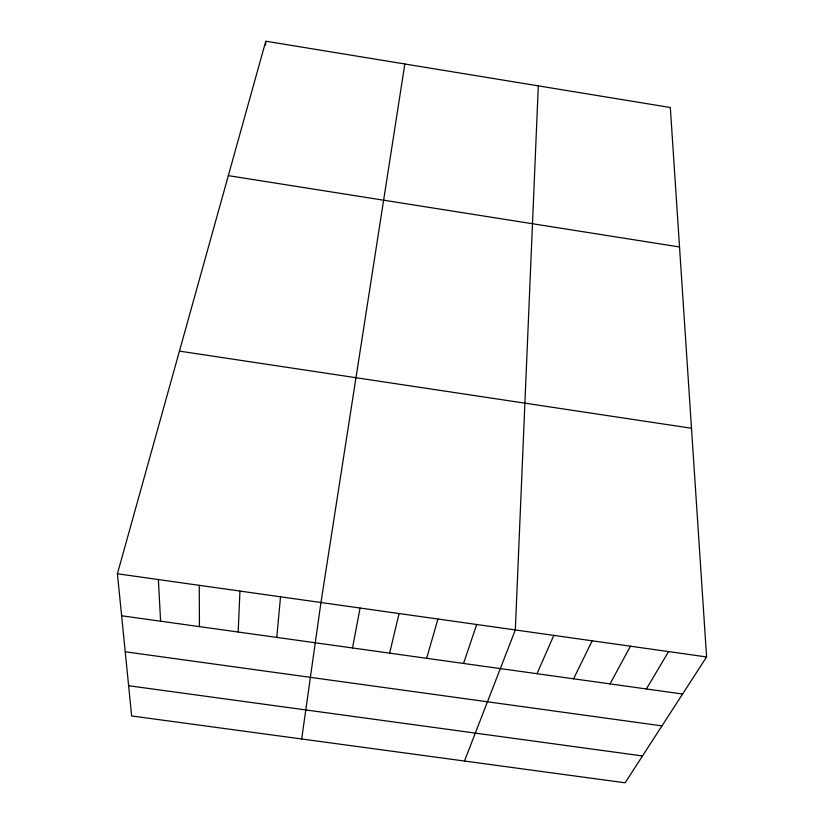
<?xml version="1.0" encoding="UTF-8"?>
<svg xmlns="http://www.w3.org/2000/svg" width="824" height="824" viewBox="0 0 824 824"><rect width="100%" height="100%" fill="white"/><g stroke="black" fill="none" stroke-linecap="round" stroke-linejoin="round"><path stroke-width="1.24" d="M538.309 85.871L515.319 629.948L464.478 761.036M238.177 632.029L239.939 591.076M265.606 45.042L265.719 42.477M276.782 637.416L280.521 596.803M301.687 738.984L320.958 602.509L404.841 63.994M352.507 647.973L360.078 608.03M389.639 653.154L399.074 613.54M117.41 573.772L265.781 41.2L670.324 107.501L706.59 656.955L625.117 782.8L131.655 715.953L117.41 573.772L706.59 656.955M426.647 658.314L437.946 619.03M463.541 663.464L476.694 624.499M537.001 673.713L553.821 635.386M573.566 678.811L592.199 640.804M610.018 683.899L630.453 646.201M646.366 688.967L668.583 651.588M125.217 651.784L661.971 725.882M128.616 685.722L642.493 755.958M121.612 615.765L682.591 694.014M179.436 351.117L691.501 428.253M228.32 175.636L679.532 246.984M158.383 579.56L160.587 621.203M199.233 585.328L199.449 626.621"/></g></svg>
